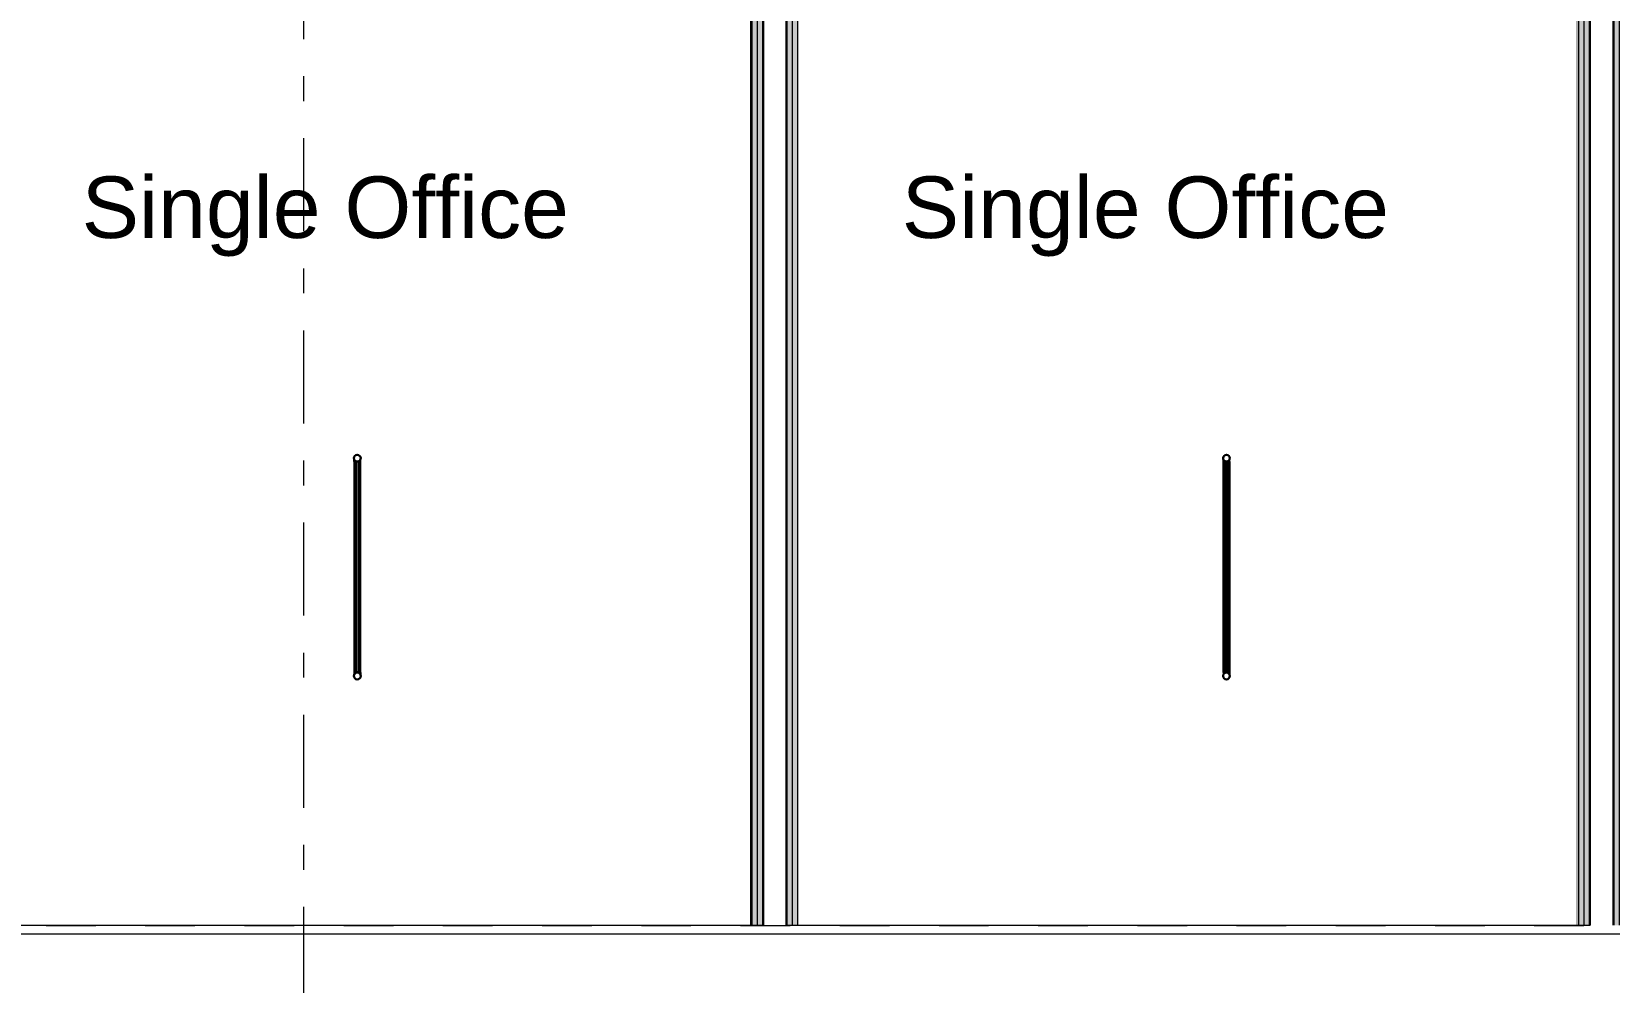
# Model space of a CAD drawing. Header units: millimetres. Extents: x -48147 to 1417267, y -496296 to 18123.
# Drawn here: x 1389794 to 1394283, y -479285 to -476579 of the extents above; entities that cross this region are included whole.
import ezdxf
from ezdxf.enums import TextEntityAlignment as Align

# ---------------------------------------------------------------- set-up
doc = ezdxf.new("R2010")
doc.units = ezdxf.units.MM
doc.header["$MEASUREMENT"] = 0
for name, pattern in [('Dashed', [2822.222233, 1411.111116, -1411.111116]), ('Double Dashed', [546.805537, 264.583325, -105.833328, 70.555556, -105.833328]), ('Wipeout_Contour', [1000, 0, -1000])]:
    doc.linetypes.add(name, pattern=pattern)
for name, color, linetype, lineweight, true_color in [('0_Pen_No__105', 7, 'Continuous', 15, 0xa6a6a6), ('New_A-15-MG_Structural_Grid_Phase_2_Pen_No__222', 7, 'Continuous', 13, 0x65af33), ('New_A-25-M_Wall_Int_Pen_No__107', 7, 'Continuous', 15, 0xa6a6a6), ('New_ArchiCAD Doors_Pen_No__43', 7, 'Continuous', 30, 0x444444)]:
    doc.layers.add(name, color=color, linetype=linetype, lineweight=lineweight, true_color=true_color)
for name, color, linetype, lineweight in [('A-95-P_Text_1_50_GA_Pen_No__1', 7, 'Continuous', 13), ('New_A-20-M_Floor_Slab_Pen_No__4', 7, 'Continuous', 20), ('New_A-25-M_Wall_Int_Pen_No__1', 7, 'Continuous', 13), ('New_A-25-M_Wall_Int_Pen_No__87', 8, 'Continuous', 20), ('New_ArchiCAD Doors_Pen_No__93', 8, 'Continuous', 13)]:
    doc.layers.add(name, color=color, linetype=linetype, lineweight=lineweight)
for name, color, linetype in [('New_A-15-MG_Structural_Grid_Phase_2', 7, 'Continuous'), ('New_A-20-M_Floor_Slab', 7, 'Continuous'), ('New_A-25-M_Wall_Int', 7, 'Continuous'), ('New_ArchiCAD Doors', 7, 'Continuous')]:
    doc.layers.add(name, color=color, linetype=linetype)
doc.styles.add('GENERATED_STYLE_2', font='')
doc.styles.get('GENERATED_STYLE_2').set_extended_font_data('Swis721 BT')

# ---------------------------------------------------------------- blocks, each defined once
blk = doc.blocks.new('Section Elem_46_2', base_point=(1376122.5, -491272.8))
at = {"layer": 'New_A-25-M_Wall_Int_Pen_No__87', "linetype": 'Continuous'}
blk.add_line((1394191.5, -479122.8), (1394191.5, -476147.8), dxfattribs=at)
blk = doc.blocks.new('Section Elem_49_2', base_point=(1376122.5, -491272.8))
at = {"layer": 'New_A-25-M_Wall_Int_Pen_No__107', "linetype": 'Continuous', "lineweight": 0, "true_color": 0x535353}
blk.add_hatch(color=251, dxfattribs=at).paths.add_polyline_path([(1394292.2, -479122.8), (1394295.2, -479122.8), (1394295.2, -475349.3), (1394292.2, -475349.3)])
at = {"layer": 'New_A-25-M_Wall_Int_Pen_No__107', "linetype": 'Continuous'}
for points in [[(1394295.2, -479122.8), (1394310.2, -479122.8), (1394310.2, -476147.8), (1394310.2, -476122.8), (1394310.2, -475349.3), (1394295.2, -475349.3)], [(1394310.2, -476122.8), (1394325.2, -476122.8), (1394325.2, -475349.3), (1394310.2, -475349.3)], [(1394310.2, -479122.8), (1394325.2, -479122.8), (1394325.2, -476147.8), (1394310.2, -476147.8)]]:
    blk.add_hatch(color=256, dxfattribs=at).paths.add_polyline_path(points)
at = {"layer": 'New_A-25-M_Wall_Int_Pen_No__1', "linetype": 'Continuous'}
for p, q in [((1394325.2, -475349.3), (1394325.2, -476122.8)), ((1394325.2, -476147.8), (1394325.2, -479122.8))]:
    blk.add_line(p, q, dxfattribs=at)
at = {"color": 254, "linetype": 'Wipeout_Contour', "lineweight": 0, "ltscale": 8838842.666588897}
blk.add_wipeout([(1394191.5, -475717.6), (1394191.5, -475751.3), (1394191.5, -476122.8), (1394195.2, -476122.8), (1394195.2, -475490), (1394191.5, -475490)], dxfattribs=at).dxf.layer = 'New_A-25-M_Wall_Int'
at = {"color": 254, "linetype": 'Wipeout_Contour', "lineweight": 0, "ltscale": 5894964.088167564}
blk.add_wipeout([(1394191.5, -479122.8), (1394195.2, -479122.8), (1394195.2, -476147.8), (1394191.5, -476147.8)], dxfattribs=at).dxf.layer = 'New_A-25-M_Wall_Int'
at = {"layer": 'New_A-25-M_Wall_Int_Pen_No__1', "linetype": 'Continuous'}
blk.add_line((1394195.2, -476147.8), (1394195.2, -479122.8), dxfattribs=at)
at = {"color": 254, "linetype": 'Wipeout_Contour', "lineweight": 0, "ltscale": 11784178.03874336}
blk.add_wipeout([(1394195.1, -475349.3), (1394195.1, -475350.5), (1394195.1, -475350.5), (1394195.1, -475469), (1394195.1, -475469), (1394195.1, -475469), (1394195.2, -475469), (1394195.2, -475349.3)], dxfattribs=at).dxf.layer = 'New_A-25-M_Wall_Int'
at = {"color": 254, "linetype": 'Wipeout_Contour', "lineweight": 0, "ltscale": 5894701.385407555}
blk.add_wipeout([(1394228.2, -479122.8), (1394292.2, -479122.8), (1394292.2, -475349.3), (1394228.2, -475349.3)], dxfattribs=at).dxf.layer = 'New_A-25-M_Wall_Int'
at = {"layer": 'New_A-25-M_Wall_Int_Pen_No__107', "linetype": 'Continuous'}
for points in [[(1394195.2, -475349.3), (1394195.2, -479122.8), (1394210.2, -479122.8), (1394210.2, -475349.3)], [(1394210.2, -479122.8), (1394225.2, -479122.8), (1394225.2, -475349.3), (1394210.2, -475349.3)]]:
    blk.add_hatch(color=256, dxfattribs=at).paths.add_polyline_path(points)
at = {"layer": 'New_A-25-M_Wall_Int_Pen_No__107', "linetype": 'Continuous', "lineweight": 0, "true_color": 0x535353}
blk.add_hatch(color=251, dxfattribs=at).paths.add_polyline_path([(1394225.2, -479122.8), (1394228.2, -479122.8), (1394228.2, -475349.3), (1394225.2, -475349.3)])
at = {"layer": 'New_A-25-M_Wall_Int_Pen_No__1', "linetype": 'Continuous'}
for p, q in [((1394195.2, -475349.3), (1394195.2, -476122.8)), ((1394210.2, -475349.3), (1394210.2, -479122.8)), ((1394225.2, -475349.3), (1394225.2, -479122.8)), ((1394228.2, -475349.3), (1394228.2, -479122.8)), ((1394292.2, -475349.3), (1394292.2, -479122.8)), ((1394295.2, -475349.3), (1394295.2, -479122.8)), ((1394310.2, -475349.3), (1394310.2, -476122.8)), ((1394310.2, -476147.8), (1394310.2, -479122.8))]:
    blk.add_line(p, q, dxfattribs=at)
blk = doc.blocks.new('Section Elem_50_2', base_point=(1376122.5, -491272.8))
at = {"layer": 'New_A-25-M_Wall_Int_Pen_No__107', "linetype": 'Continuous', "lineweight": 0, "true_color": 0x535353}
blk.add_hatch(color=251, dxfattribs=at).paths.add_polyline_path([(1391940.2, -479122.8), (1391943.2, -479122.8), (1391943.2, -475349.3), (1391940.2, -475349.3)])
at = {"layer": 'New_A-25-M_Wall_Int_Pen_No__107', "linetype": 'Continuous'}
for points in [[(1391943.2, -479122.8), (1391958.2, -479122.8), (1391958.2, -475349.3), (1391943.2, -475349.3)], [(1391958.2, -479122.8), (1391973.2, -479122.8), (1391973.2, -475349.3), (1391958.2, -475349.3)]]:
    blk.add_hatch(color=256, dxfattribs=at).paths.add_polyline_path(points)
at = {"layer": 'New_A-25-M_Wall_Int_Pen_No__1', "linetype": 'Continuous'}
for p, q in [((1391973.2, -475349.3), (1391973.2, -476122.8)), ((1391973.2, -476147.8), (1391973.2, -479122.8))]:
    blk.add_line(p, q, dxfattribs=at)
at = {"color": 254, "linetype": 'Wipeout_Contour', "lineweight": 0, "ltscale": 5883684.984452064}
blk.add_wipeout([(1391839.5, -476122.8), (1391839.7, -476122.8), (1391839.7, -475490), (1391839.5, -475490)], dxfattribs=at).dxf.layer = 'New_A-25-M_Wall_Int'
at = {"color": 254, "linetype": 'Wipeout_Contour', "lineweight": 0, "ltscale": 5886058.156779687}
blk.add_wipeout([(1391839.5, -476147.8), (1391839.5, -479122.8), (1391839.7, -479122.8), (1391839.7, -476147.8)], dxfattribs=at).dxf.layer = 'New_A-25-M_Wall_Int'
at = {"color": 254, "linetype": 'Wipeout_Contour', "lineweight": 0, "ltscale": 5885801.161374788}
blk.add_wipeout([(1391876.2, -479122.8), (1391940.2, -479122.8), (1391940.2, -475349.3), (1391876.2, -475349.3)], dxfattribs=at).dxf.layer = 'New_A-25-M_Wall_Int'
at = {"color": 254, "linetype": 'Wipeout_Contour', "lineweight": 0, "ltscale": 10296155.83824128}
blk.add_wipeout([(1391839.7, -476122.8), (1391843.2, -476122.8), (1391843.2, -475489.1), (1391843.2, -475489.1), (1391843.1, -475488.4), (1391843.1, -475490), (1391839.7, -475490)], dxfattribs=at).dxf.layer = 'New_A-25-M_Wall_Int'
at = {"color": 254, "linetype": 'Wipeout_Contour', "lineweight": 0, "ltscale": 5886065.071906792}
blk.add_wipeout([(1391839.7, -479122.8), (1391843.2, -479122.8), (1391843.2, -476147.8), (1391839.7, -476147.8)], dxfattribs=at).dxf.layer = 'New_A-25-M_Wall_Int'
at = {"layer": 'New_A-25-M_Wall_Int_Pen_No__107', "linetype": 'Continuous', "lineweight": 0, "true_color": 0x535353}
blk.add_hatch(color=251, dxfattribs=at).paths.add_polyline_path([(1391873.2, -479122.8), (1391876.2, -479122.8), (1391876.2, -475349.3), (1391873.2, -475349.3)])
at = {"layer": 'New_A-25-M_Wall_Int_Pen_No__1', "linetype": 'Continuous'}
for p, q in [((1391873.2, -475349.3), (1391873.2, -479122.8)), ((1391876.2, -475349.3), (1391876.2, -479122.8)), ((1391940.2, -475349.3), (1391940.2, -479122.8)), ((1391943.2, -475349.3), (1391943.2, -479122.8)), ((1391958.2, -475349.3), (1391958.2, -479122.8)), ((1391843.2, -476147.8), (1391843.2, -479122.8))]:
    blk.add_line(p, q, dxfattribs=at)
at = {"layer": 'New_A-25-M_Wall_Int_Pen_No__87', "linetype": 'Continuous'}
blk.add_line((1391839.5, -476147.8), (1391839.5, -479122.8), dxfattribs=at)
at = {"color": 254, "linetype": 'Wipeout_Contour', "lineweight": 0, "ltscale": 11766370.52115772}
blk.add_wipeout([(1391843.1, -475349.3), (1391843.1, -475350.5), (1391843.1, -475350.5), (1391843.1, -475469), (1391843.1, -475469), (1391843.1, -475469), (1391843.2, -475469), (1391843.2, -475349.3)], dxfattribs=at).dxf.layer = 'New_A-25-M_Wall_Int'
at = {"layer": 'New_A-25-M_Wall_Int_Pen_No__107', "linetype": 'Continuous'}
for points in [[(1391843.2, -475349.3), (1391843.2, -479122.8), (1391858.2, -479122.8), (1391858.2, -475349.3)], [(1391858.2, -479122.8), (1391873.2, -479122.8), (1391873.2, -475349.3), (1391858.2, -475349.3)]]:
    blk.add_hatch(color=256, dxfattribs=at).paths.add_polyline_path(points)
at = {"layer": 'New_A-25-M_Wall_Int_Pen_No__1', "linetype": 'Continuous'}
for p, q in [((1391843.2, -475349.3), (1391843.2, -476122.8)), ((1391858.2, -475349.3), (1391858.2, -479122.8))]:
    blk.add_line(p, q, dxfattribs=at)
at = {"layer": 'New_A-25-M_Wall_Int_Pen_No__87', "linetype": 'Continuous'}
blk.add_line((1391839.5, -475490), (1391839.5, -476122.8), dxfattribs=at)
blk = doc.blocks.new('Section Elem_58_2', base_point=(1376122.5, -491272.8))
at = {"color": 254, "linetype": 'Wipeout_Contour', "lineweight": 0, "ltscale": 7397860.631400831}
blk.add_wipeout([(1386036.1, -479122.8), (1386036.1, -479147.8), (1408945.9, -479147.8), (1409086.9, -479147.8), (1409086.9, -479122.8)], dxfattribs=at).dxf.layer = 'New_A-20-M_Floor_Slab'
at = {"layer": 'New_A-20-M_Floor_Slab_Pen_No__4', "linetype": 'Continuous'}
for p, q in [((1391843.2, -479122.8), (1389621.2, -479122.8)), ((1394195.2, -479122.8), (1391973.2, -479122.8))]:
    blk.add_line(p, q, dxfattribs=at)
at = {"layer": 'New_A-20-M_Floor_Slab_Pen_No__4', "linetype": 'Continuous', "flags": 128}
for points in [[(1391876.2, -479122.8), (1391873.2, -479122.8), (1391858.2, -479122.8), (1391843.2, -479122.8)], [(1391973.2, -479122.8), (1391958.2, -479122.8), (1391943.2, -479122.8), (1391940.2, -479122.8)], [(1394228.2, -479122.8), (1394225.2, -479122.8), (1394210.2, -479122.8), (1394195.2, -479122.8)]]:
    blk.add_lwpolyline(points, dxfattribs=at)
at = {"color": 254, "linetype": 'Wipeout_Contour', "lineweight": 0, "ltscale": 5909598.057394184}
blk.add_wipeout([(1386036.1, -479147.8), (1386036.1, -479422.8), (1408945.9, -479422.8), (1408945.9, -479147.8)], dxfattribs=at).dxf.layer = 'New_A-20-M_Floor_Slab'
at = {"layer": 'New_A-20-M_Floor_Slab_Pen_No__4', "linetype": 'Continuous', "flags": 128}
blk.add_lwpolyline([(1409086.9, -479147.8), (1408945.9, -479147.8), (1386036.1, -479147.8)], dxfattribs=at)
blk = doc.blocks.new('Section Elem_785_2', base_point=(1376122.5, -491272.8))
at = {"color": 254, "linetype": 'Wipeout_Contour', "lineweight": 0, "ltscale": 5892166.298725488}
blk.add_wipeout([(1393193.3, -478403.8), (1393193.3, -478401.4), (1393189.4, -478401.6), (1393189.4, -478404.6)], dxfattribs=at).dxf.layer = 'New_ArchiCAD Doors'
at = {"color": 254, "linetype": 'Wipeout_Contour', "lineweight": 0, "ltscale": 5892154.222805955}
blk.add_wipeout([(1393189.4, -478404.6), (1393189.4, -478401.6), (1393186.3, -478402.1), (1393186.3, -478406.8)], dxfattribs=at).dxf.layer = 'New_ArchiCAD Doors'
at = {"color": 254, "linetype": 'Wipeout_Contour', "lineweight": 0, "ltscale": 5892144.616816535}
blk.add_wipeout([(1393184.3, -478410), (1393184.3, -478402.8), (1393183.8, -478403.6), (1393183.8, -478413.8)], dxfattribs=at).dxf.layer = 'New_ArchiCAD Doors'
at = {"color": 254, "linetype": 'Wipeout_Contour', "lineweight": 0, "ltscale": 5892146.707696518}
blk.add_wipeout([(1393186.3, -478406.8), (1393186.3, -478402.1), (1393184.3, -478402.8), (1393184.3, -478410)], dxfattribs=at).dxf.layer = 'New_ArchiCAD Doors'
at = {"color": 254, "linetype": 'Wipeout_Contour', "lineweight": 0, "ltscale": 5892194.733657425}
blk.add_wipeout([(1393200, -478406.7), (1393200, -478402.1), (1393197.2, -478401.6), (1393197.2, -478404.7)], dxfattribs=at).dxf.layer = 'New_ArchiCAD Doors'
at = {"color": 254, "linetype": 'Wipeout_Contour', "lineweight": 0, "ltscale": 5892213.384060398}
blk.add_wipeout([(1393202.7, -478413.1), (1393202.7, -478403.5), (1393201.9, -478402.7), (1393201.9, -478409.5)], dxfattribs=at).dxf.layer = 'New_ArchiCAD Doors'
at = {"color": 254, "linetype": 'Wipeout_Contour', "lineweight": 0, "ltscale": 5892180.978989025}
blk.add_wipeout([(1393193.3, -478403.8), (1393197.2, -478404.7), (1393197.2, -478401.6), (1393193.3, -478401.4)], dxfattribs=at).dxf.layer = 'New_ArchiCAD Doors'
at = {"color": 254, "linetype": 'Wipeout_Contour', "lineweight": 0, "ltscale": 5891792.102222926}
blk.add_wipeout([(1393197.2, -478401.6), (1393197.2, -477805), (1393193.3, -477805.2), (1393193.3, -478401.4)], dxfattribs=at).dxf.layer = 'New_ArchiCAD Doors'
at = {"color": 254, "linetype": 'Wipeout_Contour', "lineweight": 0, "ltscale": 5891777.444291965}
blk.add_wipeout([(1393193.3, -478401.4), (1393193.3, -477805.2), (1393189.4, -477805), (1393189.4, -478401.6)], dxfattribs=at).dxf.layer = 'New_ArchiCAD Doors'
at = {"color": 254, "linetype": 'Wipeout_Contour', "lineweight": 0, "ltscale": 5891764.232935231}
blk.add_wipeout([(1393189.4, -478401.6), (1393189.4, -477805), (1393186.3, -477804.6), (1393186.3, -478402.1)], dxfattribs=at).dxf.layer = 'New_ArchiCAD Doors'
at = {"color": 254, "linetype": 'Wipeout_Contour', "lineweight": 0, "ltscale": 5891749.67944775}
blk.add_wipeout([(1393184.3, -478402.8), (1393184.3, -477803.8), (1393183.8, -477803), (1393183.8, -478403.6)], dxfattribs=at).dxf.layer = 'New_ArchiCAD Doors'
at = {"color": 254, "linetype": 'Wipeout_Contour', "lineweight": 0, "ltscale": 5891754.573612174}
blk.add_wipeout([(1393186.3, -478402.1), (1393186.3, -477804.6), (1393184.3, -477803.8), (1393184.3, -478402.8)], dxfattribs=at).dxf.layer = 'New_ArchiCAD Doors'
at = {"color": 254, "linetype": 'Wipeout_Contour', "lineweight": 0, "ltscale": 5891804.762766944}
blk.add_wipeout([(1393200, -478402.1), (1393200, -477804.6), (1393197.2, -477805), (1393197.2, -478401.6)], dxfattribs=at).dxf.layer = 'New_ArchiCAD Doors'
at = {"color": 254, "linetype": 'Wipeout_Contour', "lineweight": 0, "ltscale": 5891403.227124758}
blk.add_wipeout([(1393193.3, -477802.8), (1393193.3, -477805.2), (1393197.2, -477805), (1393197.2, -477802)], dxfattribs=at).dxf.layer = 'New_ArchiCAD Doors'
at = {"color": 254, "linetype": 'Wipeout_Contour', "lineweight": 0, "ltscale": 5892205.65515505}
blk.add_wipeout([(1393201.9, -478409.5), (1393201.9, -478402.7), (1393200, -478402.1), (1393200, -478406.7)], dxfattribs=at).dxf.layer = 'New_ArchiCAD Doors'
at = {"color": 254, "linetype": 'Wipeout_Contour', "lineweight": 0, "ltscale": 5891388.591511218}
blk.add_wipeout([(1393193.3, -477805.2), (1393193.3, -477802.8), (1393189.4, -477802), (1393189.4, -477805)], dxfattribs=at).dxf.layer = 'New_ArchiCAD Doors'
at = {"color": 254, "linetype": 'Wipeout_Contour', "lineweight": 0, "ltscale": 5891374.24551882}
blk.add_wipeout([(1393186.3, -477799.8), (1393186.3, -477804.6), (1393189.4, -477805), (1393189.4, -477802)], dxfattribs=at).dxf.layer = 'New_ArchiCAD Doors'
at = {"color": 254, "linetype": 'Wipeout_Contour', "lineweight": 0, "ltscale": 5891362.443543583}
blk.add_wipeout([(1393186.3, -477799.8), (1393184.3, -477796.6), (1393184.3, -477803.8), (1393186.3, -477804.6)], dxfattribs=at).dxf.layer = 'New_ArchiCAD Doors'
at = {"color": 254, "linetype": 'Wipeout_Contour', "lineweight": 0, "ltscale": 5891354.748165185}
blk.add_wipeout([(1393184.3, -477803.8), (1393184.3, -477796.6), (1393183.8, -477792.8), (1393183.8, -477803)], dxfattribs=at).dxf.layer = 'New_ArchiCAD Doors'
at = {"color": 254, "linetype": 'Wipeout_Contour', "lineweight": 0, "ltscale": 5891813.7616357}
blk.add_wipeout([(1393201.9, -478402.7), (1393201.9, -477804), (1393200, -477804.6), (1393200, -478402.1)], dxfattribs=at).dxf.layer = 'New_ArchiCAD Doors'
at = {"color": 254, "linetype": 'Wipeout_Contour', "lineweight": 0, "ltscale": 5891414.794321604}
blk.add_wipeout([(1393197.2, -477805), (1393200, -477804.6), (1393200, -477800), (1393197.2, -477802)], dxfattribs=at).dxf.layer = 'New_ArchiCAD Doors'
at = {"color": 254, "linetype": 'Wipeout_Contour', "lineweight": 0, "ltscale": 5891818.91032487}
blk.add_wipeout([(1393202.7, -478403.5), (1393202.7, -477803.2), (1393201.9, -477804), (1393201.9, -478402.7)], dxfattribs=at).dxf.layer = 'New_ArchiCAD Doors'
at = {"color": 254, "linetype": 'Wipeout_Contour', "lineweight": 0, "ltscale": 5891421.871961074}
blk.add_wipeout([(1393201.9, -477804), (1393201.9, -477797.1), (1393200, -477800), (1393200, -477804.6)], dxfattribs=at).dxf.layer = 'New_ArchiCAD Doors'
at = {"color": 254, "linetype": 'Wipeout_Contour', "lineweight": 0, "ltscale": 23568748.9340343}
blk.add_wipeout([(1393189.8, -478422.2), (1393193.4, -478422.8), (1393197, -478422), (1393200.1, -478419.9), (1393202.1, -478416.8), (1393202.7, -478413.1), (1393201.9, -478409.5), (1393200, -478406.7), (1393197.2, -478404.7), (1393193.3, -478403.8), (1393189.4, -478404.6), (1393186.3, -478406.8), (1393184.3, -478410), (1393183.8, -478413.8), (1393184.5, -478417.1), (1393186.6, -478420.2)], dxfattribs=at).dxf.layer = 'New_ArchiCAD Doors'
at = {"layer": 'New_ArchiCAD Doors_Pen_No__43', "linetype": 'Continuous', "flags": 128}
blk.add_lwpolyline([(1393183.8, -478413.8), (1393184.5, -478417.1), (1393186.6, -478420.2), (1393189.8, -478422.2), (1393193.4, -478422.8), (1393197, -478422), (1393200.1, -478419.9), (1393202.1, -478416.8), (1393202.7, -478413.1), (1393201.9, -478409.5), (1393200, -478406.7), (1393197.2, -478404.7), (1393193.3, -478403.8), (1393189.4, -478404.6), (1393186.3, -478406.8), (1393184.3, -478410)], close=True, dxfattribs=at)
at = {"layer": 'New_ArchiCAD Doors_Pen_No__93', "linetype": 'Continuous'}
for p, q in [((1393183.8, -478403.6), (1393184.3, -478402.8)), ((1393183.8, -478403.6), (1393183.8, -478413.8)), ((1393184.3, -478402.8), (1393186.3, -478402.1)), ((1393184.3, -478402.8), (1393184.3, -478410)), ((1393186.3, -478402.1), (1393189.4, -478401.6)), ((1393186.3, -478402.1), (1393186.3, -478406.8)), ((1393189.4, -478401.6), (1393193.3, -478401.4)), ((1393189.4, -478401.6), (1393189.4, -478404.6)), ((1393193.3, -478401.4), (1393193.3, -478403.8)), ((1393193.3, -478401.4), (1393197.2, -478401.6)), ((1393197.2, -478401.6), (1393197.2, -478404.7)), ((1393197.2, -478401.6), (1393200, -478402.1)), ((1393200, -478402.1), (1393200, -478406.7)), ((1393200, -478402.1), (1393201.9, -478402.7)), ((1393201.9, -478402.7), (1393201.9, -478409.5)), ((1393201.9, -478402.7), (1393202.7, -478403.5)), ((1393202.7, -478403.5), (1393202.7, -478413.1))]:
    blk.add_line(p, q, dxfattribs=at)
at = {"color": 254, "linetype": 'Wipeout_Contour', "lineweight": 0, "ltscale": 5891424.442335592}
blk.add_wipeout([(1393202.7, -477803.2), (1393202.7, -477793.5), (1393201.9, -477797.1), (1393201.9, -477804)], dxfattribs=at).dxf.layer = 'New_ArchiCAD Doors'
at = {"color": 254, "linetype": 'Wipeout_Contour', "lineweight": 0, "ltscale": 23565528.34745666}
blk.add_wipeout([(1393193.3, -477802.8), (1393197.2, -477802), (1393200, -477800), (1393201.9, -477797.1), (1393202.7, -477793.5), (1393202.1, -477789.8), (1393200.1, -477786.7), (1393197, -477784.6), (1393193.4, -477783.8), (1393189.8, -477784.5), (1393186.6, -477786.5), (1393184.5, -477789.5), (1393183.8, -477792.8), (1393184.3, -477796.6), (1393186.3, -477799.8), (1393189.4, -477802)], dxfattribs=at).dxf.layer = 'New_ArchiCAD Doors'
at = {"layer": 'New_ArchiCAD Doors_Pen_No__43', "linetype": 'Continuous', "flags": 128}
blk.add_lwpolyline([(1393184.3, -477796.6), (1393186.3, -477799.8), (1393189.4, -477802), (1393193.3, -477802.8), (1393197.2, -477802), (1393200, -477800), (1393201.9, -477797.1), (1393202.7, -477793.5), (1393202.1, -477789.8), (1393200.1, -477786.7), (1393197, -477784.6), (1393193.4, -477783.8), (1393189.8, -477784.5), (1393186.6, -477786.5), (1393184.5, -477789.5), (1393183.8, -477792.8)], close=True, dxfattribs=at)
at = {"layer": 'New_ArchiCAD Doors_Pen_No__93', "linetype": 'Continuous'}
for p, q in [((1393183.8, -477803), (1393183.8, -477792.8)), ((1393202.7, -477803.2), (1393202.7, -477793.5)), ((1393183.8, -478403.6), (1393183.8, -477803)), ((1393183.8, -477803), (1393184.3, -477803.8)), ((1393184.3, -477803.8), (1393184.3, -477796.6)), ((1393184.3, -478402.8), (1393184.3, -477803.8)), ((1393184.3, -477803.8), (1393186.3, -477804.6)), ((1393186.3, -477804.6), (1393186.3, -477799.8)), ((1393186.3, -478402.1), (1393186.3, -477804.6)), ((1393186.3, -477804.6), (1393189.4, -477805)), ((1393189.4, -477805), (1393189.4, -477802)), ((1393189.4, -478401.6), (1393189.4, -477805)), ((1393189.4, -477805), (1393193.3, -477805.2)), ((1393193.3, -477805.2), (1393193.3, -477802.8)), ((1393193.3, -477805.2), (1393197.2, -477805)), ((1393193.3, -478401.4), (1393193.3, -477805.2)), ((1393197.2, -477805), (1393197.2, -477802)), ((1393197.2, -477805), (1393200, -477804.6)), ((1393197.2, -478401.6), (1393197.2, -477805)), ((1393200, -477804.6), (1393200, -477800)), ((1393200, -477804.6), (1393201.9, -477804)), ((1393200, -478402.1), (1393200, -477804.6)), ((1393201.9, -477804), (1393201.9, -477797.1)), ((1393201.9, -477804), (1393202.7, -477803.2)), ((1393201.9, -477804), (1393201.9, -478402.7)), ((1393202.7, -477803.2), (1393202.7, -478403.5))]:
    blk.add_line(p, q, dxfattribs=at)
blk = doc.blocks.new('Section Elem_786_2', base_point=(1376122.5, -491272.8))
at = {"color": 254, "linetype": 'Wipeout_Contour', "lineweight": 0, "ltscale": 5882828.333073603}
blk.add_wipeout([(1390720.9, -478403.8), (1390724.8, -478404.6), (1390724.8, -478401.6), (1390720.9, -478401.4)], dxfattribs=at).dxf.layer = 'New_ArchiCAD Doors'
at = {"color": 254, "linetype": 'Wipeout_Contour', "lineweight": 0, "ltscale": 5882842.677925006}
blk.add_wipeout([(1390724.8, -478404.6), (1390727.9, -478406.8), (1390727.9, -478402.1), (1390724.8, -478401.6)], dxfattribs=at).dxf.layer = 'New_ArchiCAD Doors'
at = {"color": 254, "linetype": 'Wipeout_Contour', "lineweight": 0, "ltscale": 5882862.184081273}
blk.add_wipeout([(1390729.9, -478410), (1390730.5, -478413.8), (1390730.5, -478403.6), (1390729.9, -478402.8)], dxfattribs=at).dxf.layer = 'New_ArchiCAD Doors'
at = {"color": 254, "linetype": 'Wipeout_Contour', "lineweight": 0, "ltscale": 5882854.482636152}
blk.add_wipeout([(1390727.9, -478406.8), (1390729.9, -478410), (1390729.9, -478402.8), (1390727.9, -478402.1)], dxfattribs=at).dxf.layer = 'New_ArchiCAD Doors'
at = {"color": 254, "linetype": 'Wipeout_Contour', "lineweight": 0, "ltscale": 5882802.14204937}
blk.add_wipeout([(1390714.2, -478406.7), (1390717.1, -478404.7), (1390717.1, -478401.6), (1390714.2, -478402.1)], dxfattribs=at).dxf.layer = 'New_ArchiCAD Doors'
at = {"color": 254, "linetype": 'Wipeout_Contour', "lineweight": 0, "ltscale": 5882792.510918397}
blk.add_wipeout([(1390711.5, -478413.1), (1390712.3, -478409.5), (1390712.3, -478402.7), (1390711.5, -478403.5)], dxfattribs=at).dxf.layer = 'New_ArchiCAD Doors'
at = {"color": 254, "linetype": 'Wipeout_Contour', "lineweight": 0, "ltscale": 5882813.702209761}
blk.add_wipeout([(1390720.9, -478403.8), (1390720.9, -478401.4), (1390717.1, -478401.6), (1390717.1, -478404.7)], dxfattribs=at).dxf.layer = 'New_ArchiCAD Doors'
at = {"color": 254, "linetype": 'Wipeout_Contour', "lineweight": 0, "ltscale": 5882424.206148204}
blk.add_wipeout([(1390717.1, -478401.6), (1390720.9, -478401.4), (1390720.9, -477805.2), (1390717.1, -477805)], dxfattribs=at).dxf.layer = 'New_ArchiCAD Doors'
at = {"color": 254, "linetype": 'Wipeout_Contour', "lineweight": 0, "ltscale": 5882438.861320931}
blk.add_wipeout([(1390720.9, -478401.4), (1390724.8, -478401.6), (1390724.8, -477805), (1390720.9, -477805.2)], dxfattribs=at).dxf.layer = 'New_ArchiCAD Doors'
at = {"color": 254, "linetype": 'Wipeout_Contour', "lineweight": 0, "ltscale": 5882452.070686621}
blk.add_wipeout([(1390724.8, -478401.6), (1390727.9, -478402.1), (1390727.9, -477804.6), (1390724.8, -477805)], dxfattribs=at).dxf.layer = 'New_ArchiCAD Doors'
at = {"color": 254, "linetype": 'Wipeout_Contour', "lineweight": 0, "ltscale": 5882466.623467768}
blk.add_wipeout([(1390729.9, -478402.8), (1390730.5, -478403.6), (1390730.5, -477803), (1390729.9, -477803.8)], dxfattribs=at).dxf.layer = 'New_ArchiCAD Doors'
at = {"color": 254, "linetype": 'Wipeout_Contour', "lineweight": 0, "ltscale": 5882461.729078736}
blk.add_wipeout([(1390727.9, -478402.1), (1390729.9, -478402.8), (1390729.9, -477803.8), (1390727.9, -477804.6)], dxfattribs=at).dxf.layer = 'New_ArchiCAD Doors'
at = {"color": 254, "linetype": 'Wipeout_Contour', "lineweight": 0, "ltscale": 5882411.54844084}
blk.add_wipeout([(1390714.2, -478402.1), (1390717.1, -478401.6), (1390717.1, -477805), (1390714.2, -477804.6)], dxfattribs=at).dxf.layer = 'New_ArchiCAD Doors'
at = {"color": 254, "linetype": 'Wipeout_Contour', "lineweight": 0, "ltscale": 5882034.711756151}
blk.add_wipeout([(1390720.9, -477802.8), (1390717.1, -477802), (1390717.1, -477805), (1390720.9, -477805.2)], dxfattribs=at).dxf.layer = 'New_ArchiCAD Doors'
at = {"color": 254, "linetype": 'Wipeout_Contour', "lineweight": 0, "ltscale": 5882795.072554931}
blk.add_wipeout([(1390712.3, -478409.5), (1390714.2, -478406.7), (1390714.2, -478402.1), (1390712.3, -478402.7)], dxfattribs=at).dxf.layer = 'New_ArchiCAD Doors'
at = {"color": 254, "linetype": 'Wipeout_Contour', "lineweight": 0, "ltscale": 5882049.391222603}
blk.add_wipeout([(1390720.9, -477805.2), (1390724.8, -477805), (1390724.8, -477802), (1390720.9, -477802.8)], dxfattribs=at).dxf.layer = 'New_ArchiCAD Doors'
at = {"color": 254, "linetype": 'Wipeout_Contour', "lineweight": 0, "ltscale": 5882061.465905135}
blk.add_wipeout([(1390727.9, -477799.8), (1390724.8, -477802), (1390724.8, -477805), (1390727.9, -477804.6)], dxfattribs=at).dxf.layer = 'New_ArchiCAD Doors'
at = {"color": 254, "linetype": 'Wipeout_Contour', "lineweight": 0, "ltscale": 5882068.979541594}
blk.add_wipeout([(1390727.9, -477799.8), (1390727.9, -477804.6), (1390729.9, -477803.8), (1390729.9, -477796.6)], dxfattribs=at).dxf.layer = 'New_ArchiCAD Doors'
at = {"color": 254, "linetype": 'Wipeout_Contour', "lineweight": 0, "ltscale": 5882071.068947841}
blk.add_wipeout([(1390729.9, -477803.8), (1390730.5, -477803), (1390730.5, -477792.8), (1390729.9, -477796.6)], dxfattribs=at).dxf.layer = 'New_ArchiCAD Doors'
at = {"color": 254, "linetype": 'Wipeout_Contour', "lineweight": 0, "ltscale": 5882402.552047898}
blk.add_wipeout([(1390712.3, -478402.7), (1390714.2, -478402.1), (1390714.2, -477804.6), (1390712.3, -477804)], dxfattribs=at).dxf.layer = 'New_ArchiCAD Doors'
at = {"color": 254, "linetype": 'Wipeout_Contour', "lineweight": 0, "ltscale": 5882020.957279954}
blk.add_wipeout([(1390717.1, -477805), (1390717.1, -477802), (1390714.2, -477800), (1390714.2, -477804.6)], dxfattribs=at).dxf.layer = 'New_ArchiCAD Doors'
at = {"color": 254, "linetype": 'Wipeout_Contour', "lineweight": 0, "ltscale": 5882397.405377303}
blk.add_wipeout([(1390711.5, -478403.5), (1390712.3, -478402.7), (1390712.3, -477804), (1390711.5, -477803.2)], dxfattribs=at).dxf.layer = 'New_ArchiCAD Doors'
at = {"color": 254, "linetype": 'Wipeout_Contour', "lineweight": 0, "ltscale": 5882010.035389764}
blk.add_wipeout([(1390712.3, -477804), (1390714.2, -477804.6), (1390714.2, -477800), (1390712.3, -477797.1)], dxfattribs=at).dxf.layer = 'New_ArchiCAD Doors'
at = {"color": 254, "linetype": 'Wipeout_Contour', "lineweight": 0, "ltscale": 23531339.51041409}
blk.add_wipeout([(1390724.5, -478422.2), (1390727.6, -478420.2), (1390729.7, -478417.1), (1390730.5, -478413.8), (1390729.9, -478410), (1390727.9, -478406.8), (1390724.8, -478404.6), (1390720.9, -478403.8), (1390717.1, -478404.7), (1390714.2, -478406.7), (1390712.3, -478409.5), (1390711.5, -478413.1), (1390712.2, -478416.8), (1390714.2, -478419.9), (1390717.2, -478422), (1390720.8, -478422.8)], dxfattribs=at).dxf.layer = 'New_ArchiCAD Doors'
at = {"layer": 'New_ArchiCAD Doors_Pen_No__43', "linetype": 'Continuous', "flags": 128}
blk.add_lwpolyline([(1390712.2, -478416.8), (1390714.2, -478419.9), (1390717.2, -478422), (1390720.8, -478422.8), (1390724.5, -478422.2), (1390727.6, -478420.2), (1390729.7, -478417.1), (1390730.5, -478413.8), (1390729.9, -478410), (1390727.9, -478406.8), (1390724.8, -478404.6), (1390720.9, -478403.8), (1390717.1, -478404.7), (1390714.2, -478406.7), (1390712.3, -478409.5), (1390711.5, -478413.1)], close=True, dxfattribs=at)
at = {"layer": 'New_ArchiCAD Doors_Pen_No__93', "linetype": 'Continuous'}
for p, q in [((1390712.3, -478402.7), (1390711.5, -478403.5)), ((1390711.5, -478403.5), (1390711.5, -478413.1)), ((1390714.2, -478402.1), (1390712.3, -478402.7)), ((1390712.3, -478402.7), (1390712.3, -478409.5)), ((1390717.1, -478401.6), (1390714.2, -478402.1)), ((1390714.2, -478402.1), (1390714.2, -478406.7)), ((1390720.9, -478401.4), (1390717.1, -478401.6)), ((1390717.1, -478401.6), (1390717.1, -478404.7)), ((1390720.9, -478401.4), (1390720.9, -478403.8)), ((1390724.8, -478401.6), (1390720.9, -478401.4)), ((1390724.8, -478401.6), (1390724.8, -478404.6)), ((1390727.9, -478402.1), (1390724.8, -478401.6)), ((1390727.9, -478402.1), (1390727.9, -478406.8)), ((1390729.9, -478402.8), (1390727.9, -478402.1)), ((1390729.9, -478402.8), (1390729.9, -478410)), ((1390730.5, -478403.6), (1390729.9, -478402.8)), ((1390730.5, -478403.6), (1390730.5, -478413.8))]:
    blk.add_line(p, q, dxfattribs=at)
at = {"color": 254, "linetype": 'Wipeout_Contour', "lineweight": 0, "ltscale": 5882002.30558873}
blk.add_wipeout([(1390711.5, -477803.2), (1390712.3, -477804), (1390712.3, -477797.1), (1390711.5, -477793.5)], dxfattribs=at).dxf.layer = 'New_ArchiCAD Doors'
at = {"color": 254, "linetype": 'Wipeout_Contour', "lineweight": 0, "ltscale": 23528113.80315081}
blk.add_wipeout([(1390720.9, -477802.8), (1390724.8, -477802), (1390727.9, -477799.8), (1390729.9, -477796.6), (1390730.5, -477792.8), (1390729.7, -477789.5), (1390727.6, -477786.5), (1390724.5, -477784.5), (1390720.8, -477783.8), (1390717.2, -477784.6), (1390714.2, -477786.7), (1390712.2, -477789.8), (1390711.5, -477793.5), (1390712.3, -477797.1), (1390714.2, -477800), (1390717.1, -477802)], dxfattribs=at).dxf.layer = 'New_ArchiCAD Doors'
at = {"layer": 'New_ArchiCAD Doors_Pen_No__43', "linetype": 'Continuous', "flags": 128}
blk.add_lwpolyline([(1390711.5, -477793.5), (1390712.3, -477797.1), (1390714.2, -477800), (1390717.1, -477802), (1390720.9, -477802.8), (1390724.8, -477802), (1390727.9, -477799.8), (1390729.9, -477796.6), (1390730.5, -477792.8), (1390729.7, -477789.5), (1390727.6, -477786.5), (1390724.5, -477784.5), (1390720.8, -477783.8), (1390717.2, -477784.6), (1390714.2, -477786.7), (1390712.2, -477789.8)], close=True, dxfattribs=at)
at = {"layer": 'New_ArchiCAD Doors_Pen_No__93', "linetype": 'Continuous'}
for p, q in [((1390711.5, -477803.2), (1390711.5, -477793.5)), ((1390730.5, -477803), (1390730.5, -477792.8)), ((1390711.5, -477803.2), (1390711.5, -478403.5)), ((1390712.3, -477804), (1390711.5, -477803.2)), ((1390712.3, -477804), (1390712.3, -477797.1)), ((1390714.2, -477804.6), (1390712.3, -477804)), ((1390712.3, -477804), (1390712.3, -478402.7)), ((1390714.2, -477804.6), (1390714.2, -477800)), ((1390714.2, -478402.1), (1390714.2, -477804.6)), ((1390717.1, -477805), (1390714.2, -477804.6)), ((1390717.1, -477805), (1390717.1, -477802)), ((1390717.1, -478401.6), (1390717.1, -477805)), ((1390720.9, -477805.2), (1390717.1, -477805)), ((1390720.9, -477805.2), (1390720.9, -477802.8)), ((1390724.8, -477805), (1390720.9, -477805.2)), ((1390720.9, -478401.4), (1390720.9, -477805.2)), ((1390724.8, -477805), (1390724.8, -477802)), ((1390727.9, -477804.6), (1390724.8, -477805)), ((1390724.8, -478401.6), (1390724.8, -477805)), ((1390727.9, -477804.6), (1390727.9, -477799.8)), ((1390729.9, -477803.8), (1390727.9, -477804.6)), ((1390727.9, -478402.1), (1390727.9, -477804.6)), ((1390729.9, -477803.8), (1390729.9, -477796.6)), ((1390730.5, -477803), (1390729.9, -477803.8)), ((1390729.9, -478402.8), (1390729.9, -477803.8)), ((1390730.5, -478403.6), (1390730.5, -477803))]:
    blk.add_line(p, q, dxfattribs=at)
blk = doc.blocks.new('Standard grid marker[10]_2', base_point=(1390568.2, -469868.2))
at = {"layer": 'New_A-15-MG_Structural_Grid_Phase_2_Pen_No__222', "linetype": 'Double Dashed'}
blk.add_line((1390568.2, -470868.2), (1390568.2, -494272.8), dxfattribs=at)
at = {"layer": 'New_A-15-MG_Structural_Grid_Phase_2_Pen_No__222', "style": 'GENERATED_STYLE_2'}
for tag, p in [('AC_MarkerText_1_0', (1390568.2, -469597.6)), ('AC_MarkerText_1_1', (1390568.2, -495502.2))]:
    blk.add_attdef(tag, text='', height=175, rotation=360, dxfattribs=at).set_placement(p, align=Align.MIDDLE_CENTER)
blk = doc.blocks.new('S-25 Building Section_STORY_MARKER', base_point=(1376122.5, -491272.8))
at = {"layer": '0_Pen_No__105', "linetype": 'Dashed', "ltscale": 0.1}
blk.add_line((1357662.3, -479122.8), (1413604.9, -479122.8), dxfattribs=at)

msp = doc.modelspace()

# ---------------------------------------------------------------- block references
at = {"layer": 'New_A-25-M_Wall_Int'}
msp.add_blockref('Section Elem_46_2', (1376122.5, -491272.8), dxfattribs=at)

# ---------------------------------------------------------------- next in the draw order: block references
for name in ['Section Elem_50_2', 'Section Elem_49_2']:
    msp.add_blockref(name, (1376122.5, -491272.8), dxfattribs=at)
at = {"layer": 'New_ArchiCAD Doors'}
for name in ['Section Elem_786_2', 'Section Elem_785_2']:
    msp.add_blockref(name, (1376122.5, -491272.8), dxfattribs=at)

# ---------------------------------------------------------------- next in the draw order: texts
at = {"layer": 'A-95-P_Text_1_50_GA_Pen_No__1', "linetype": 'Continuous', "char_height": 175, "attachment_point": 2, "style": 'GENERATED_STYLE_2'}
for insert in [(1390629.9, -476991.9), (1392962.7, -476991.9)]:
    msp.add_mtext('\\A1;{\\fSwis721 BT|b0|i0|c0|p34;Single Office}', dxfattribs=dict(at, insert=insert))

# ---------------------------------------------------------------- next in the draw order: block references
at = {"layer": 'New_A-20-M_Floor_Slab'}
msp.add_blockref('Section Elem_58_2', (1376122.5, -491272.8), dxfattribs=at)

# ---------------------------------------------------------------- next in the draw order: block references
at = {"layer": 'New_A-15-MG_Structural_Grid_Phase_2', "color": 8, "linetype": 'Continuous', "lineweight": 15}
msp.add_blockref('Standard grid marker[10]_2', (1390568.2, -469868.2), dxfattribs=at)

# ---------------------------------------------------------------- next in the draw order: block references
at = {"linetype": 'Continuous', "lineweight": 0}
msp.add_blockref('S-25 Building Section_STORY_MARKER', (1376122.5, -491272.8), dxfattribs=at)

doc.saveas('drawing.dxf')
